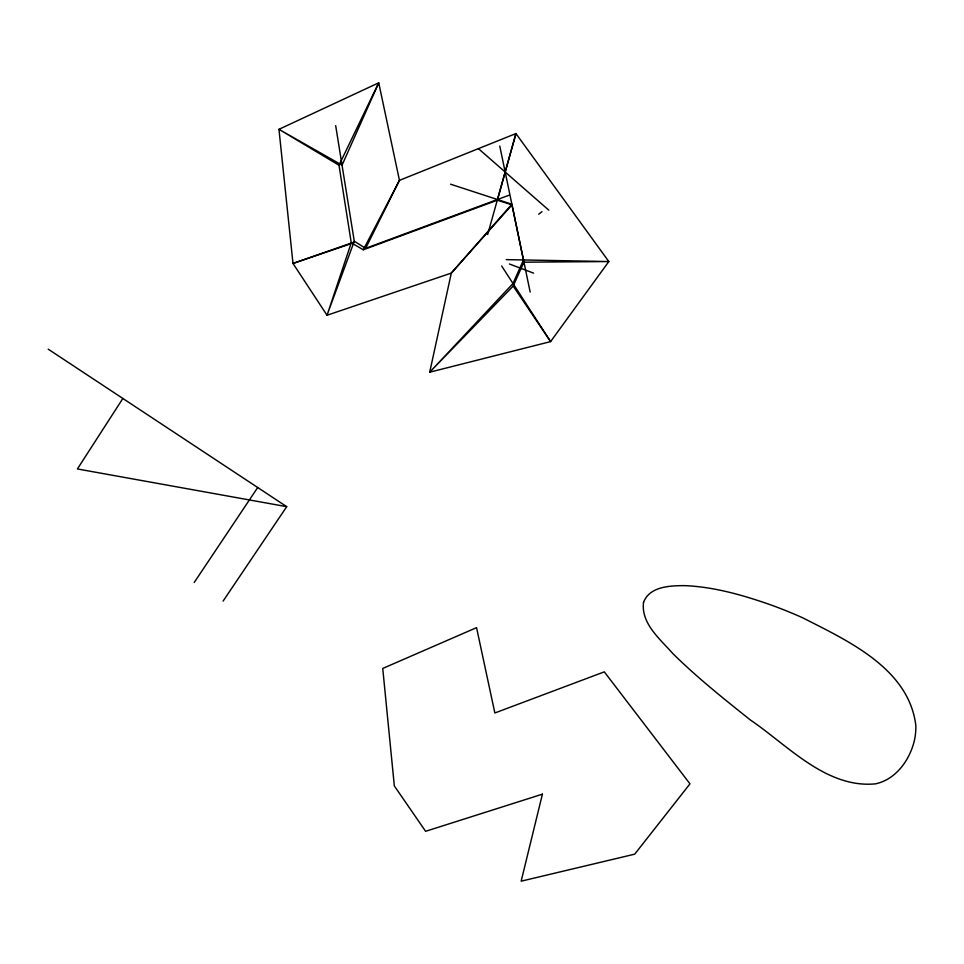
<?xml version="1.0" encoding="UTF-8"?>
<svg xmlns="http://www.w3.org/2000/svg" width="964" height="964" viewBox="0 0 964 964"><rect width="100%" height="100%" fill="white"/><g stroke="black" fill="none" stroke-linecap="round" stroke-linejoin="round"><path stroke-width="1.45" d="M497.34 200.187L515.945 133.562L399.445 180.352L363.308 249.784L351.257 242.82L339.003 165.242L378.732 82.82L278.958 129.321L292.996 263.461L327.037 315.252L451.309 273.089L511.98 204.85L497.34 200.187L363.308 249.784M487.676 234.493L515.945 133.562L608.814 261.557L550.601 341.605L429.715 372.2L451.309 273.089L511.884 204.235L450.562 184.196M351.257 242.82L327.037 315.252L354.282 241.241L335.677 125.645M523.476 259.955L513.005 283.512L429.715 372.2L513.185 286.067L523.91 262.184L511.98 204.85M354.282 241.241L365.621 248.351L399.445 180.352L378.732 82.82L342.039 165.193L278.958 129.321L339.003 165.242M122.862 398.469L77.409 468.95L286.706 506.666L223.07 601.126M194.246 582.425L257.701 487.519M538.695 214.213L541.949 211.694M365.621 248.351L508.944 195.27M353.619 242.241L292.996 263.461L350.619 243.832M523.91 262.184L608.814 261.557L506.233 259.629M509.462 264.016L533.598 273.137M48.2 349.161L286.706 506.666M478.421 148.637L548.829 210.188M513.185 286.067L550.601 341.605L501.678 266.004M499.774 146.058L530.164 292.056M643.518 602.476C640.879 623.539 660.147 639.096 672.655 653.375C696.912 677.403 723.675 698.683 750.329 719.951C787.853 745.365 826.232 788.576 875.517 783.853A39.741 37.126 -20.8 0 0 886.567 779.78C900.593 772.031 909.847 757.499 913.956 742.304A65.552 61.431 -20.8 0 0 915.8 725.253C908.727 668.426 847.826 640.795 802.506 617.719A441.199 405.615 -4.7 0 0 769.272 604.356C742.075 594.909 713.926 586.895 685.006 585.642C670.414 585.618 649.483 586.233 643.518 602.476M542.419 794.167L521.15 881.18L634.71 854.164L689.971 783.853L604.308 671.86L494.857 712.974L476.553 627.648L382.744 668.45L394.336 785.925L425.606 831.305L542.419 794.167"/></g></svg>
